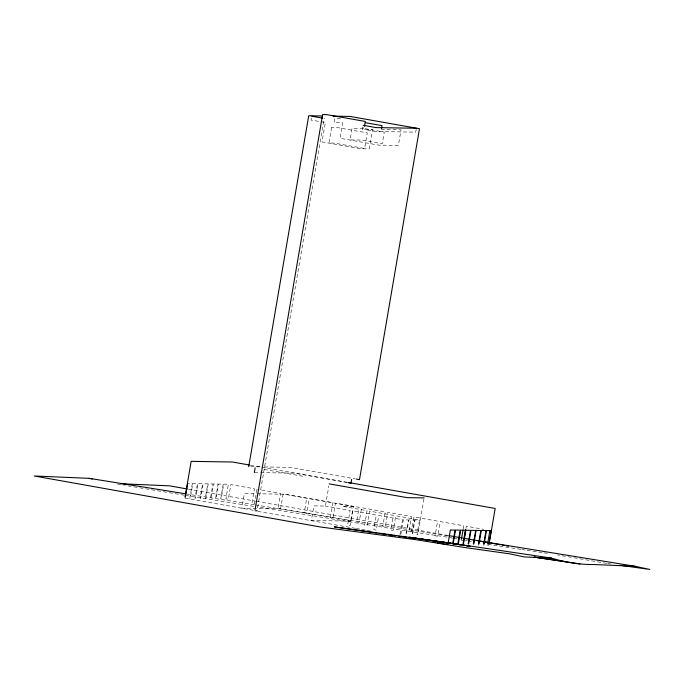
<?xml version="1.0" encoding="UTF-8"?>
<svg xmlns="http://www.w3.org/2000/svg" width="684" height="684" viewBox="0 0 684 684"><rect width="100%" height="100%" fill="white"/><g stroke="black" fill="none" stroke-linecap="round" stroke-linejoin="round"><path stroke-width="0.51" stroke-dasharray="3.42 2.56" d="M311.442 118.178L311.109 120.127L325.37 122.427L322.036 141.913L360.648 148.744L369.317 148.881L372.652 129.387L363.974 129.25M256.987 489.214L254.491 503.834L251.943 503.381L254.439 488.769L230.824 484.588L228.328 499.209L225.9 498.824L228.396 484.204L223.711 484.127L221.214 498.747L220.735 498.739L223.241 484.118L218.555 484.05L216.058 498.662L215.58 498.653L218.085 484.041L213.399 483.964L210.903 498.585L210.424 498.576L212.929 483.956L208.244 483.879L205.747 498.499L205.268 498.491L207.765 483.879L203.088 483.802L200.592 498.422L200.113 498.414L202.609 483.793L197.933 483.716L195.436 498.337L194.957 498.328L197.454 483.708L192.777 483.639L190.28 498.26L189.801 498.251L192.298 483.631L187.621 483.554M355.406 528.322L254.884 510.897L257.073 510.931L324.156 118.494L324.661 118.503M351.08 521.122L281.56 508.836L241.871 508.203L244.368 493.583L284.057 494.216L353.577 506.502L351.08 521.122L311.391 520.498L313.888 505.878L325.413 506.057L328.867 485.879M416.231 129.216L415.727 132.14L375.482 131.508L364.581 129.575M399.995 534.307L402.491 519.686L378.765 515.497L376.268 530.109L373.797 529.673L376.303 515.061L352.576 510.863L350.08 525.483L347.609 525.047L350.105 510.426L325.413 506.057M400.824 534.452L403.329 519.831L408.382 519.917L405.886 534.537L406.39 534.537L408.887 519.926L414.461 520.011L411.965 534.631L412.478 534.64L414.974 520.02L420.318 520.105M423.943 498.91L417.821 534.726L416.992 534.572L419.489 519.96L395.762 515.762L393.266 530.382L390.744 529.938L393.24 515.317L369.514 511.119L367.017 525.74L364.606 525.312L367.103 510.691L342.41 506.331L353.577 506.502M463.213 528.903L463.752 525.774L440.128 521.593L437.632 536.213L435.084 535.769L437.589 521.148L413.965 516.967L411.469 531.588L408.921 531.143L411.417 516.523L387.802 512.342L385.306 526.962L382.758 526.509L385.254 511.897L361.639 507.716L359.143 522.337L356.595 521.883L359.091 507.271L335.476 503.091L332.98 517.711L330.432 517.258L332.928 502.646L309.313 498.465L306.817 513.086L304.269 512.632L306.765 498.02L283.15 493.839L280.654 508.46L278.106 508.007L280.602 493.395L258.013 489.402M465.941 528.313L466.291 526.218L483.75 529.305M340.495 118.751L334.715 118.665L334.048 122.564L342.718 122.701L340.059 138.296L378.662 145.119L398.379 145.427L401.046 129.84L381.33 129.524M363.452 128.395L352.072 128.216L350.08 139.912L361.46 140.092L382.279 143.768L384.28 132.072L364.495 128.575M250.814 466.736L260.288 466.881M264.494 466.95L289.973 467.352L355.338 478.911M254.345 472.524L259.612 472.61M260.664 472.618L294.342 473.157L346.788 482.425M185.125 498.174L257.073 510.931M478.321 545.105L478.8 545.114M483.477 545.191L483.956 545.199M488.632 545.268L487.41 545.02M606.682 563.411L557.554 554.963M607.734 563.556L610.889 564.001M184.304 495.216L124.565 485.307M185.347 495.378L253.482 506.34M520.798 549.363L489.291 544.549M521.849 549.517L526.047 550.15M527.099 550.304L537.607 551.885M538.659 552.048L542.857 552.672M543.908 552.834L548.115 553.467M254.448 504.758L186.894 494.028M255.483 504.929L447.986 536.025M452.697 538.137L444.335 536.675C381.98 527.638 319.967 516.488 257.663 507.075M453.749 538.325L457.929 539.052M465.248 540.334L467.334 540.702M468.378 540.89L471.515 541.437M117.229 484.016L123.513 485.118M250.301 465.163L260.809 467.027M261.861 467.206L346.993 482.263M264.169 469.429L302.773 476.261M461.247 540.394L462.948 540.693M356.458 528.501L360.648 529.245M361.691 529.433L365.889 530.168M366.932 530.356L370.078 530.912M188.382 489.197L255.312 501.124M256.363 501.304L447.746 535.41M331.629 127.404L328.97 142.999L334.083 143.076L364.623 148.479L367.291 132.884L336.75 127.48L331.629 127.404"/><path stroke-width="1.03" d="M185.056 497.123L191.169 461.349L232.432 462.008L249.25 464.983M185.296 497.131L187.621 483.554M248.711 466.702L308.698 115.767L322.446 115.981M254.345 472.524L255.149 467.839M255.064 509.845L322.626 114.561L326.704 114.63L365.307 121.453L364.478 126.326M362.597 129.225L362.93 127.275M381.492 128.549L381.997 125.625L365.299 122.675M351.619 479.424L350.986 483.169L347.831 482.613M448.037 543.583L450.363 530.006L455.04 530.083L452.714 543.652M453.193 543.66L455.518 530.091L460.195 530.16L457.878 543.737M458.348 543.746L460.674 530.168L465.351 530.245L463.034 543.823M461.426 539.343L463.034 529.946M463.974 539.796L465.761 529.356M463.504 543.823L465.83 530.254L470.506 530.322L468.189 543.9M468.668 543.908L470.985 530.331L475.662 530.408L473.345 543.985M473.824 543.994L476.141 530.416L480.818 530.485L478.501 544.062M478.98 544.071L481.297 530.493L485.973 530.57L483.656 544.148M484.135 544.156L486.452 530.579L491.138 530.656L488.812 544.225M487.589 543.968L489.915 530.399M489.06 544.225L495.173 508.46L349.096 482.63M333.031 116.152L349.96 116.417L419.48 128.712L359.493 479.646L356.381 479.091M416.394 128.241L376.149 127.609L363.264 125.326M424.114 497.901L407.117 497.636L329.209 483.862M447.858 544.626L441.334 543.506M185.843 493.848L89.211 478.338L34.2 475.987L320.437 526.988L415.957 539.71L463.23 547.285L510.213 553.92L524.209 556.93L551.484 558.093A2211.201 481.057 73.9 0 0 593.78 564.514L635.034 566.275L649.8 569.439L620.354 565.326M120.487 483.742L169.555 485.837L187.339 489.009M398.875 536.29L400.986 536.581M403.107 536.872L406.279 537.299M408.391 537.59L411.563 538.026M413.675 538.308L415.795 538.599M417.907 538.889L421.079 539.325M423.191 539.608L431.655 540.77M433.767 541.053L435.879 541.343M437.999 541.634L441.171 542.07M443.283 542.352L450.688 543.37M452.799 543.652L455.971 544.088M455.997 544.079L409.4 537.248L460.443 544.797M376.969 533.127L334.314 526.902L443.275 542.053L551.484 558.093M379.056 533.426L386.34 534.495M388.418 534.794L395.703 535.854M534.341 557.144L565.89 561.769M462.529 545.105L464.616 545.413M466.693 545.721L469.822 546.183M534.195 557.144L580.023 563.924M464.932 545.439L457.032 544.233L460.161 544.772M466.907 545.738L469.874 546.191M635.034 566.275L478.219 540.788M462.247 545.131L464.333 545.49M466.42 545.849L468.506 546.208M311.776 116.229L322.677 118.152M432.946 542.027L435.041 542.395M437.136 542.771L439.239 543.139M448.789 535.589L462.384 538.017M464.479 538.385L500.038 544.721M502.124 545.097L504.219 545.464M506.314 545.841L508.4 546.217M89.211 478.338L92.272 479.031"/></g></svg>
